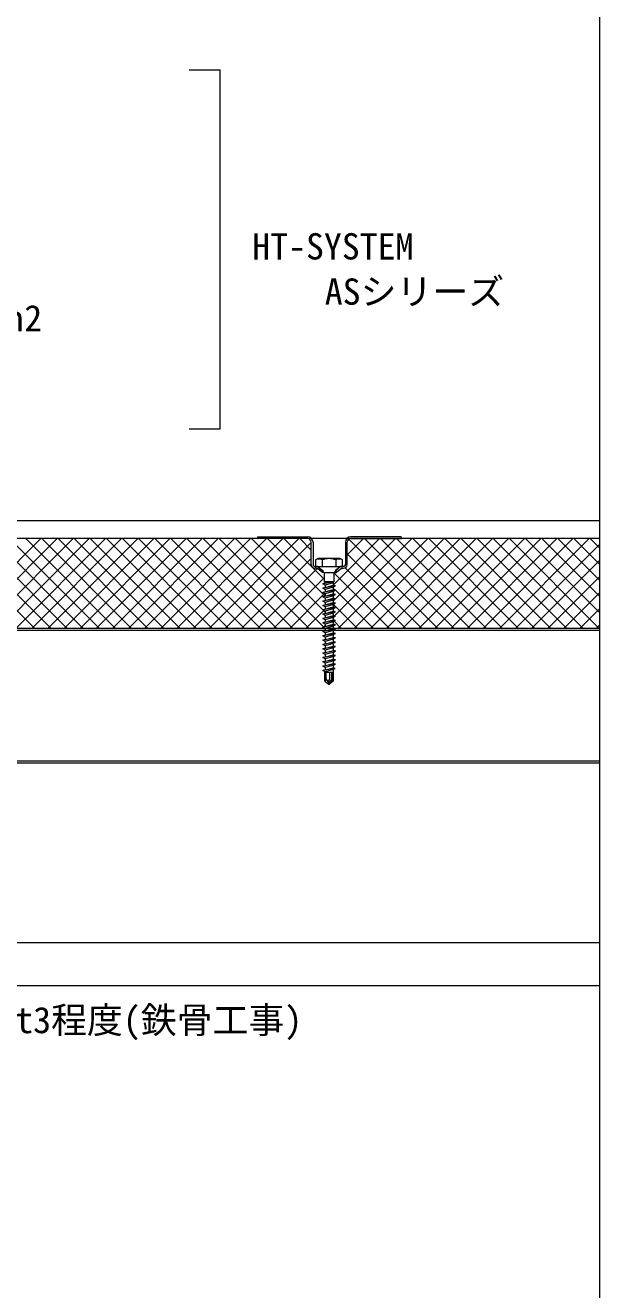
# Model space of a CAD drawing. Units: millimetres, scale not verified. Extents: x -1380 to 1380, y -955 to 955.
# Drawn here: x 580 to 900, y -584 to 121 of the extents above; entities that cross this region are included whole.
import ezdxf
from ezdxf.enums import TextEntityAlignment as Align

# ---------------------------------------------------------------- set-up
doc = ezdxf.new("R2010")
doc.units = ezdxf.units.MM
doc.header["$LTSCALE"] = 3
doc.linetypes.add('USER3', pattern=[9.525, 6.35, -3.175])
for name, color, linetype, lineweight in [('0-0_0', 7, 'Continuous', 18), ('0-1_BOUSUI', 1, 'Continuous', 18), ('0-2_MOJI', 7, 'Continuous', 18), ('0-3_HATCH', 9, 'Continuous', 18), ('0-4_KANAMONO', 5, 'Continuous', 18), ('0-5_KANAMONO_SCREW', 4, 'Continuous', 18), ('0-6_TEKKOTU', 7, 'Continuous', 18), ('0-7_dekki', 3, 'Continuous', 18), ('0-8_dannnetu', 6, 'Continuous', 18)]:
    doc.layers.add(name, color=color, linetype=linetype, lineweight=lineweight)
doc.styles.add('ＭＳ ゴシック', font='')
doc.styles.get('ＭＳ ゴシック').set_extended_font_data('MS Gothic')

msp = doc.modelspace()

# ---------------------------------------------------------------- linework, layer by layer
at = {"layer": '0-0_0'}
msp.add_lwpolyline([(-899.927, -660.072), (900.073, -660.072), (900.073, 539.928), (-899.927, 539.928)], close=True, dxfattribs=at)
at = {"layer": '0-1_BOUSUI'}
msp.add_lwpolyline([(900.073, -155.072), (365.068, -155.072), (355.068, -165.072)], dxfattribs=at)
at = {"layer": '0-2_MOJI'}
for p, q in [((671.37, 96.071), (688.658, 96.071)), ((688.658, -103.929), (688.658, 96.071)), ((671.37, -103.929), (688.658, -103.929))]:
    msp.add_line(p, q, dxfattribs=at)
at = {"layer": '0-3_HATCH'}
for p, q in [((585.487, -215.072), (535.487, -165.072)), ((538.843, -215.072), (588.843, -165.072)), ((594.467, -215.072), (544.467, -165.072)), ((547.823, -215.072), (597.823, -165.072)), ((603.447, -215.072), (553.447, -165.072)), ((556.804, -215.072), (606.804, -165.072)), ((612.427, -215.072), (562.427, -165.072)), ((565.784, -215.072), (615.784, -165.072)), ((621.408, -215.072), (571.408, -165.072)), ((574.764, -215.072), (624.764, -165.072)), ((630.388, -215.072), (580.388, -165.072)), ((583.744, -215.072), (633.744, -165.072)), ((639.368, -215.072), (589.368, -165.072)), ((592.725, -215.072), (642.725, -165.072)), ((648.348, -215.072), (598.348, -165.072)), ((601.705, -215.072), (651.705, -165.072)), ((657.329, -215.072), (607.329, -165.072)), ((610.685, -215.072), (660.685, -165.072)), ((666.309, -215.072), (616.309, -165.072)), ((619.665, -215.072), (669.665, -165.072)), ((675.289, -215.072), (625.289, -165.072)), ((628.646, -215.072), (678.646, -165.072)), ((684.269, -215.072), (634.269, -165.072)), ((637.626, -215.072), (687.626, -165.072)), ((693.25, -215.072), (643.25, -165.072)), ((646.606, -215.072), (696.606, -165.072)), ((702.23, -215.072), (652.23, -165.072)), ((655.586, -215.072), (705.586, -165.072)), ((711.21, -215.072), (661.21, -165.072)), ((664.567, -215.072), (714.567, -165.072)), ((720.19, -215.072), (670.19, -165.072)), ((673.547, -215.072), (723.547, -165.072)), ((729.171, -215.072), (679.171, -165.072)), ((682.527, -215.072), (732.527, -165.072)), ((738.151, -215.072), (688.151, -165.072)), ((691.507, -215.072), (739.4, -167.179)), ((746.284, -214.224), (697.131, -165.072)), ((747.072, -206.033), (706.112, -165.072)), ((747.072, -197.053), (715.092, -165.072)), ((739.974, -180.974), (724.072, -165.072)), ((739.4, -171.42), (733.052, -165.072)), ((751.572, -190.928), (777.428, -165.072)), ((752.302, -208.159), (795.389, -165.072)), ((752.854, -198.627), (786.409, -165.072)), ((754.369, -215.072), (804.369, -165.072)), ((759.4, -174.12), (768.448, -165.072)), ((809.993, -215.072), (760.314, -165.393)), ((763.35, -215.072), (813.35, -165.072)), ((818.973, -215.072), (768.973, -165.072)), ((772.33, -215.072), (822.33, -165.072)), ((827.954, -215.072), (777.954, -165.072)), ((781.31, -215.072), (831.31, -165.072)), ((836.934, -215.072), (786.934, -165.072)), ((790.29, -215.072), (840.29, -165.072)), ((845.914, -215.072), (795.914, -165.072)), ((799.271, -215.072), (849.271, -165.072)), ((854.894, -215.072), (804.894, -165.072)), ((808.251, -215.072), (858.251, -165.072)), ((863.875, -215.072), (813.875, -165.072)), ((817.231, -215.072), (867.231, -165.072)), ((872.855, -215.072), (822.855, -165.072)), ((826.211, -215.072), (876.211, -165.072)), ((881.835, -215.072), (831.835, -165.072)), ((835.192, -215.072), (885.192, -165.072)), ((890.815, -215.072), (840.815, -165.072)), ((844.172, -215.072), (894.172, -165.072)), ((899.796, -215.072), (849.796, -165.072)), ((853.152, -215.072), (900.073, -168.151)), ((900.073, -206.369), (858.776, -165.072)), ((900.073, -197.389), (867.756, -165.072)), ((900.073, -188.409), (876.736, -165.072)), ((900.073, -179.428), (885.717, -165.072)), ((900.073, -170.448), (894.697, -165.072)), ((801.013, -215.072), (759.4, -173.46)), ((700.488, -215.072), (739.4, -176.159)), ((709.468, -215.072), (742.787, -181.753)), ((746.572, -187.572), (739.999, -180.999)), ((792.033, -215.072), (758.312, -181.352)), ((862.132, -215.072), (900.073, -177.131)), ((718.448, -215.072), (746.572, -186.948)), ((783.052, -215.072), (752.072, -184.092)), ((871.113, -215.072), (900.073, -186.111)), ((727.428, -215.072), (746.867, -195.634)), ((752.762, -193.762), (751.572, -192.572)), ((774.072, -215.072), (752.821, -193.821)), ((880.093, -215.072), (900.073, -195.092)), ((751.572, -199.908), (752.817, -198.664)), ((765.092, -215.072), (751.731, -201.711)), ((889.073, -215.072), (900.073, -204.072)), ((736.409, -215.072), (746.423, -205.057)), ((756.112, -215.072), (752.174, -211.135)), ((745.389, -215.072), (745.98, -214.481)), ((746.219, -214.242), (747.072, -213.389)), ((898.053, -215.072), (900.073, -213.052))]:
    msp.add_line(p, q, dxfattribs=at)
at = {"layer": '0-4_KANAMONO'}
for p, q in [((709.4, -164.072), (709.4, -165.072)), ((709.4, -164.072), (737.4, -164.072)), ((737.4, -165.072), (709.4, -165.072)), ((739.4, -179.572), (739.4, -167.072)), ((740.4, -167.072), (740.4, -179.572)), ((758.4, -167.072), (758.4, -179.572)), ((759.4, -179.572), (759.4, -167.072)), ((789.4, -164.072), (761.4, -164.072)), ((761.4, -165.072), (789.4, -165.072)), ((789.4, -164.072), (789.4, -165.072)), ((741.4, -180.572), (742.207, -180.572)), ((742.207, -181.572), (741.4, -181.572)), ((757.4, -180.572), (756.593, -180.572)), ((756.593, -181.572), (757.4, -181.572))]:
    msp.add_line(p, q, dxfattribs=at)
at = {"layer": '0-4_KANAMONO', "linetype": 'USER3'}
msp.add_line((742.593, -180.572), (756.052, -180.572), dxfattribs=at)
at = {"layer": '0-4_KANAMONO'}
for points in [[(743.401, -180.967), (745.9, -182.826), (745.9, -184.072), (742.804, -181.77)], [(755.4, -180.967), (752.9, -182.826), (752.9, -184.072), (755.997, -181.77)]]:
    msp.add_lwpolyline(points, dxfattribs=at)
for centre, radius, start, end in [((737.4, -167.072), 3, 0, 90), ((737.4, -167.072), 2, 0, 90), ((761.4, -167.072), 3, 90, 180), ((761.4, -167.072), 2, 90, 180), ((741.4, -179.572), 2, 180, 270), ((741.4, -179.572), 1, 180, 270), ((742.207, -182.572), 2, 53.36573, 90), ((742.207, -182.572), 1, 53.36573, 90), ((756.593, -182.572), 2, 90, 126.63427), ((756.593, -182.572), 1, 90, 126.63427), ((757.4, -179.572), 1, 270, 0), ((757.4, -179.572), 2, 270, 0)]:
    msp.add_arc(centre, radius, start, end, dxfattribs=at)
at = {"layer": '0-5_KANAMONO_SCREW'}
for p, q in [((745.57, -176.947), (745.57, -180.572)), ((753.075, -176.947), (753.075, -180.572)), ((752.072, -184.072), (746.572, -184.072)), ((752.072, -189.072), (746.572, -189.072)), ((746.572, -189.072), (747.072, -189.813)), ((751.572, -189.702), (747.072, -190.912)), ((751.572, -189.702), (752.072, -189.088)), ((751.572, -189.702), (751.572, -191.023)), ((747.072, -190.912), (747.072, -192.233)), ((751.572, -192.122), (747.072, -193.332)), ((747.072, -193.332), (747.072, -194.653)), ((751.572, -194.542), (747.072, -195.752)), ((747.072, -195.752), (747.072, -197.073)), ((751.572, -196.962), (747.072, -198.172)), ((751.572, -192.122), (751.572, -193.443)), ((751.572, -194.542), (751.572, -195.863)), ((751.572, -196.962), (751.572, -198.283)), ((747.072, -198.172), (747.072, -199.493)), ((751.572, -199.382), (747.072, -200.592)), ((747.072, -200.592), (747.072, -201.913)), ((751.572, -201.802), (747.072, -203.012)), ((747.072, -203.012), (747.072, -204.333)), ((751.572, -204.222), (747.072, -205.432)), ((751.572, -199.382), (751.572, -200.703)), ((751.572, -201.802), (751.572, -203.123)), ((751.572, -204.222), (751.572, -205.543)), ((747.072, -205.432), (747.072, -206.753)), ((751.572, -206.642), (747.072, -207.852)), ((747.072, -207.852), (747.072, -209.173)), ((751.572, -209.062), (747.072, -210.272)), ((747.072, -210.272), (747.072, -211.593)), ((751.572, -206.642), (751.572, -207.963)), ((751.572, -209.062), (751.572, -210.383)), ((751.572, -211.482), (747.072, -212.692)), ((747.072, -212.692), (747.072, -214.013)), ((751.572, -213.902), (747.072, -215.112)), ((747.072, -215.112), (747.072, -216.433)), ((751.572, -216.322), (747.072, -217.532)), ((747.072, -217.532), (747.072, -218.853)), ((751.572, -211.482), (751.572, -212.803)), ((751.572, -213.902), (751.572, -215.223)), ((751.572, -216.322), (751.572, -217.643)), ((751.572, -218.742), (747.072, -219.952)), ((747.072, -219.952), (747.072, -221.273)), ((751.572, -221.162), (747.072, -222.372)), ((747.072, -222.372), (747.072, -223.693)), ((751.572, -223.582), (747.072, -224.792)), ((747.072, -224.792), (747.072, -226.113)), ((751.572, -218.742), (751.572, -220.063)), ((751.572, -221.162), (751.572, -222.483)), ((751.572, -223.582), (751.572, -224.903)), ((751.572, -226.002), (747.072, -227.212)), ((747.072, -227.212), (747.072, -228.533)), ((751.572, -228.422), (747.072, -229.632)), ((747.072, -229.632), (747.072, -230.953)), ((751.572, -230.842), (747.072, -232.052)), ((747.072, -232.052), (747.072, -233.373)), ((751.572, -226.002), (751.572, -227.323)), ((751.572, -228.422), (751.572, -229.743)), ((751.572, -230.842), (751.572, -232.163)), ((752.747, -237.352), (745.897, -238.562)), ((747.022, -244.406), (747.022, -239.522)), ((747.022, -239.522), (751.622, -239.522)), ((751.572, -233.262), (747.072, -234.472)), ((747.072, -234.472), (747.072, -235.793)), ((751.572, -235.682), (747.072, -236.892)), ((747.072, -236.892), (747.072, -238.247)), ((751.572, -238.03), (747.072, -239.24)), ((747.072, -239.24), (747.072, -239.522)), ((747.758, -243.074), (747.758, -239.522)), ((749.69, -243.328), (749.69, -239.522)), ((750.84, -243.234), (750.84, -239.522)), ((751.162, -244.191), (751.162, -239.522)), ((751.572, -233.262), (751.572, -234.583)), ((751.572, -235.682), (751.572, -237.037)), ((751.572, -238.03), (751.572, -239.522)), ((751.622, -239.522), (751.622, -244.406)), ((747.419, -243.962), (747.022, -244.406)), ((747.022, -244.406), (749.138, -246.182)), ((748.148, -243.909), (748.421, -244.139)), ((749.113, -245.279), (749.322, -246.222)), ((749.313, -243.981), (749.69, -243.328)), ((749.465, -245.616), (749.322, -246.222)), ((750.84, -243.234), (749.465, -245.616)), ((751.162, -244.191), (749.465, -245.616)), ((749.465, -245.616), (749.506, -246.182))]:
    msp.add_line(p, q, dxfattribs=at)
msp.add_lwpolyline([(743.072, -176.222), (741.817, -176.947), (741.817, -180.572), (756.828, -180.572), (756.828, -176.947), (755.572, -176.222)], close=True, dxfattribs=at)
for points in [[(743.072, -180.572), (746.572, -184.072), (746.572, -189.072)], [(755.572, -180.572), (752.072, -184.072), (752.072, -189.072)], [(752.072, -189.088), (745.772, -190.162), (749.827, -189.072)], [(747.072, -190.912), (745.772, -190.162), (747.072, -189.813)], [(752.872, -191.372), (745.772, -192.582), (751.572, -191.023)], [(747.072, -193.332), (745.772, -192.582), (747.072, -192.233)], [(752.872, -193.792), (745.772, -195.002), (751.572, -193.443)], [(747.072, -195.752), (745.772, -195.002), (747.072, -194.653)], [(752.872, -196.212), (745.772, -197.422), (751.572, -195.863)], [(747.072, -198.172), (745.772, -197.422), (747.072, -197.073)], [(751.572, -192.122), (752.872, -191.372), (751.572, -191.023)], [(751.572, -194.542), (752.872, -193.792), (751.572, -193.443)], [(751.572, -196.962), (752.872, -196.212), (751.572, -195.863)], [(752.872, -198.632), (745.772, -199.842), (751.572, -198.283)], [(747.072, -200.592), (745.772, -199.842), (747.072, -199.493)], [(752.872, -201.052), (745.772, -202.262), (751.572, -200.703)], [(747.072, -203.012), (745.772, -202.262), (747.072, -201.913)], [(752.872, -203.472), (745.772, -204.682), (751.572, -203.123)], [(751.572, -199.382), (752.872, -198.632), (751.572, -198.283)], [(751.572, -201.802), (752.872, -201.052), (751.572, -200.703)], [(751.572, -204.222), (752.872, -203.472), (751.572, -203.123)], [(747.072, -205.432), (745.772, -204.682), (747.072, -204.333)], [(752.872, -205.892), (745.772, -207.102), (751.572, -205.543)], [(747.072, -207.852), (745.772, -207.102), (747.072, -206.753)], [(752.872, -208.312), (745.772, -209.522), (751.572, -207.963)], [(747.072, -210.272), (745.772, -209.522), (747.072, -209.173)], [(752.872, -210.732), (745.772, -211.942), (751.572, -210.383)], [(751.572, -206.642), (752.872, -205.892), (751.572, -205.543)], [(751.572, -209.062), (752.872, -208.312), (751.572, -207.963)], [(751.572, -211.482), (752.872, -210.732), (751.572, -210.383)], [(747.072, -212.692), (745.772, -211.942), (747.072, -211.593)], [(752.872, -213.152), (745.772, -214.362), (751.572, -212.803)], [(747.072, -215.112), (745.772, -214.362), (747.072, -214.013)], [(752.872, -215.572), (745.772, -216.782), (751.572, -215.223)], [(747.072, -217.532), (745.772, -216.782), (747.072, -216.433)], [(752.872, -217.992), (745.772, -219.202), (751.572, -217.643)], [(751.572, -213.902), (752.872, -213.152), (751.572, -212.803)], [(751.572, -216.322), (752.872, -215.572), (751.572, -215.223)], [(751.572, -218.742), (752.872, -217.992), (751.572, -217.643)], [(747.072, -219.952), (745.772, -219.202), (747.072, -218.853)], [(752.872, -220.412), (745.772, -221.622), (751.572, -220.063)], [(747.072, -222.372), (745.772, -221.622), (747.072, -221.273)], [(752.872, -222.832), (745.772, -224.042), (751.572, -222.483)], [(747.072, -224.792), (745.772, -224.042), (747.072, -223.693)], [(752.872, -225.252), (745.772, -226.462), (751.572, -224.903)], [(751.572, -221.162), (752.872, -220.412), (751.572, -220.063)], [(751.572, -223.582), (752.872, -222.832), (751.572, -222.483)], [(751.572, -226.002), (752.872, -225.252), (751.572, -224.903)], [(747.072, -227.212), (745.772, -226.462), (747.072, -226.113)], [(752.872, -227.672), (745.772, -228.882), (751.572, -227.323)], [(747.072, -229.632), (745.772, -228.882), (747.072, -228.533)], [(752.872, -230.092), (745.772, -231.302), (751.572, -229.743)], [(747.072, -232.052), (745.772, -231.302), (747.072, -230.953)], [(752.872, -232.512), (745.772, -233.722), (751.572, -232.163)], [(751.572, -228.422), (752.872, -227.672), (751.572, -227.323)], [(751.572, -230.842), (752.872, -230.092), (751.572, -229.743)], [(751.572, -233.262), (752.872, -232.512), (751.572, -232.163)], [(747.072, -234.472), (745.772, -233.722), (747.072, -233.373)], [(752.872, -234.932), (745.772, -236.142), (751.572, -234.583)], [(747.072, -236.892), (745.772, -236.142), (747.072, -235.793)], [(747.072, -239.24), (745.897, -238.562), (747.072, -238.247), (751.572, -237.037)], [(751.572, -235.682), (752.872, -234.932), (751.572, -234.583)], [(751.572, -238.03), (752.747, -237.352), (751.572, -237.037)], [(749.138, -246.182), (749.322, -246.222), (749.506, -246.182)], [(751.162, -244.191), (751.622, -244.406), (749.506, -246.182)]]:
    msp.add_lwpolyline(points, dxfattribs=at)
for centre, radius, start, end in [((743.693, -180.417), 3.944, 61.59455, 118.40545), ((749.322, -186.299), 10.076, 68.13455, 111.86545), ((754.952, -180.417), 3.944, 61.59455, 118.40545), ((746.426, -243.074), 1.333, 318.21456, 0), ((747.811, -244.311), 0.525, 50, 138.21456), ((748.85, -243.074), 1.091, 180, 230), ((748.801, -243.686), 0.591, 230, 330), ((747.088, -245.728), 2.075, 12.5, 50), ((750.881, -244.887), 1.811, 150, 192.5)]:
    msp.add_arc(centre, radius, start, end, dxfattribs=at)
at = {"layer": '0-6_TEKKOTU'}
for p, q in [((-279.93, -390.072), (900.073, -390.072)), ((-279.93, -414.072), (900.073, -414.072))]:
    msp.add_line(p, q, dxfattribs=at)
at = {"layer": '0-7_dekki'}
for p, q in [((900.073, -216.272), (300.07, -216.272)), ((300.07, -288.872), (900.073, -288.872))]:
    msp.add_line(p, q, dxfattribs=at)
msp.add_lwpolyline([(900.073, -215.072), (250.07, -215.072), (250.07, -290.072), (900.073, -290.072)], dxfattribs=at)
at = {"layer": '0-8_dannnetu'}
msp.add_line((900.073, -165.072), (504.068, -165.072), dxfattribs=at)

# ---------------------------------------------------------------- texts
at = {"layer": '0-2_MOJI', "style": 'ＭＳ ゴシック'}
for s, p in [('HT-SYSTEM', (706.566, -13.929)), ('ASシリーズ', (746.934, -39.132)), ('HTセメント線貼り 0.35ｋｇ/ｍ2', (299.817, -53.929)), ('受材\u3000L-40×40×t3程度(鉄骨工事)', (414.823, -445.026))]:
    msp.add_text(s, height=14.66, dxfattribs=at).set_placement(p, align=Align.BOTTOM_LEFT)

doc.saveas('drawing.dxf')
